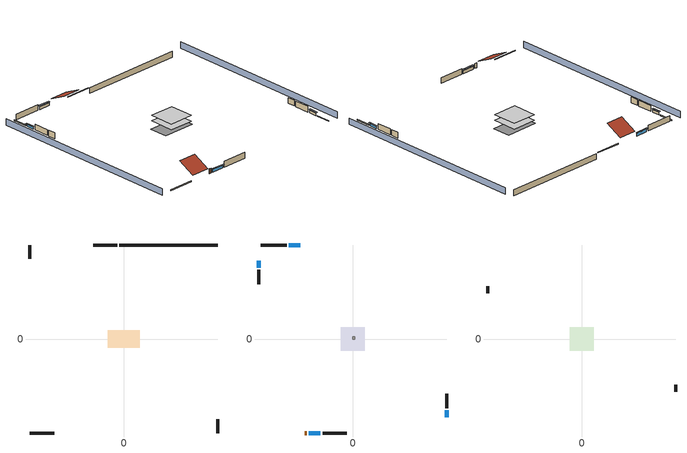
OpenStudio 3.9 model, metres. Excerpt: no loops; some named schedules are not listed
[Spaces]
basement - unconditioned 1
 floor foundation (Slab1 construction): -7.17,-3.98 -7.17,3.98 7.17,3.98 7.17,-3.98 z-2.13
 wall outside (RimJoist1 construction): -2.87,42.65 -13.9,42.65 z0.3:0.61
 wall outside (RimJoist2 construction): 42.65,-42.65 42.65,-36.52 z0.3:0.61
 wall outside (RimJoist3 construction): -42.65,-42.65 -31.61,-42.65 z0.3:0.61
 wall outside (RimJoist4 construction): -42.65,42.65 -42.65,36.52 z0.3:0.61
 wall foundation (FoundationWall1 construction): 42.65,42.65 -1.94,42.65 z-2.13:0.3
conditioned space 1
 floor to basement - unconditioned 1 (Floor1 construction): -5.34,-5.34 -5.34,5.34 5.34,5.34 5.34,-5.34 z0.3
 wall outside (Wall1 construction): -29.97,42.65 -41.72,42.65 z0.3:2.74
 wall outside (Wall2 construction): 42.65,-31.39 42.65,-24.86 z0.3:2.74
 wall outside (Wall3 construction): -13.7,-42.65 -2.72,-42.65 z0.3:2.74
 wall outside (Wall4 construction): -42.65,31.39 -42.65,24.86 z0.3:2.74
 wall outside (AdiabaticWallConstruction): -23.75,42.65 -29.04,42.65 / -19.92,-42.65 -14.63,-42.65 z0.3:1.49; 42.65,-35.59 42.65,-32.31 / -42.65,35.59 -42.65,32.31 z0.3:1.37
 wall outside (AdiabaticWallConstruction 1): -21.77,-42.65 -20.85,-42.65 z0.3:2.34
 window (WindowConstruction): -23.75,42.65 -29.04,42.65 z0.3:1.49
 window (WindowConstruction 1): 42.65,-35.59 42.65,-32.32 z0.3:1.37
 window (WindowConstruction 2): -19.92,-42.65 -14.63,-42.65 z0.3:1.49
 window (WindowConstruction 3): -42.65,35.59 -42.65,32.32 z0.3:1.37
 door (Door): -21.77,-42.65 -20.85,-42.65 z0.3:2.34
central ac and furnace airloop ret air space
 floor adiabatic (AdiabaticConst): 0,0 0,1 1,1 1,0 z0
 wall adiabatic (AdiabaticConst): 0,1 0,0 1,0 1,1 0,1 z0:1
 ceiling adiabatic (AdiabaticConst): 1,0 1,1 0,1 0,0 z1
attic - vented 1
 floor to conditioned space 1 (Floor2 construction Reversed): -5.34,-5.34 -5.34,5.34 5.34,5.34 5.34,-5.34 z2.74
 wall outside (Wall5 construction): 42.65,-23.93 42.65,-20.68 z0.3:2.74
 wall outside (Wall6 construction): -42.65,23.93 -42.65,20.68 z0.3:2.74
 roof outside (Roof1 construction): -22.82,42.65,2.74 -22.82,35.5,6.31 -14.83,35.5,6.31 -14.83,42.65,2.74
 roof outside (Roof2 construction): -22.7,-42.65,2.74 -22.7,-35.5,6.31 -30.68,-35.5,6.31 -30.68,-42.65,2.74
shading: -47.22,42.65 -47.22,-42.65 / 47.22,-42.65 47.22,42.65 z0:2.74; -29.34,42.65 -23.44,42.65 -23.44,43.25 -29.34,43.25 z1.8; 42.65,-32.01 42.65,-35.89 43.25,-35.89 43.25,-32.01 z1.68; -14.33,-42.65 -20.23,-42.65 -20.23,-43.25 -14.33,-43.25 z1.8; -42.65,32.01 -42.65,35.89 -43.25,35.89 -43.25,32.01 z1.68
[Site]
Portland Intl Arpt_OR: Latitude {deg}=45.59; Longitude {deg}=-122.6; Time Zone {hr}=-8; Elevation {m}=33; Terrain=Suburbs; Keep Site Location Information=Yes
[Site:GroundTemperature:Shallow]
10.2558, 8.96328, 8.85977, 9.47314, 11.9355, 14.3863, 16.5111, 17.8571, 17.9714, 16.8767, 14.8061, 12.4304
[Site:WaterMainsTemperature]
Calculation Method=Schedule; Temperature Schedule=mains temperature schedule
[Building]
Building 1
[Material] Roughness=Rough
Name | Thickness {m} | Conductivity {W/m-K} | Density {kg/m3} | Specific Heat {J/kg-K} | Thermal Absorptance | Solar Absorptance | Visible Absorptance
asphalt or fiberglass shingles | 0.00635 | 0.162714 | 1121.4 | 1465.45 | 0.9 | 0.85 | 0.85
roof rigid ins | 0.00281632 | 0.029427 | 32.04 | 1214.23 | 0.9 | 0.7 | 0.7
osb sheathing 0.5 in. | 0.0127 | 0.115458 | 512.64 | 1214.23 | 0.9 | 0.6 | 0.6
asbestos siding | 0.00635 | 0.60585 | 1899.972 | 1004.88 | 0.9 | 0.7 | 0.7
osb sheathing 0.5 in. 1 | 0.0127 | 0.115458 | 512.64 | 1214.23 | 0.9 | 0.7 | 0.7
wall stud and cavity | 0.1397 | 0.398917 | 139.0536 | 1170.24 | 0.9 | 0.7 | 0.7
gypsum board | 0.0127 | 0.160291 | 801 | 837.4 | 0.9 | 0.6 | 0.6
wall stud and cavity 1 | 0.1397 | 0.325315 | 139.0536 | 1170.24 | 0.9 | 0.6 | 0.6
rim joist stud and cavity | 0.0508 | 0.13335 | 50.32683 | 1063.81 | 0.9 | 0.6 | 0.6
floor stud and cavity | 0.1397 | 0.923637 | 92.3553 | 1139.71 | 0.9 | 0.7 | 0.7
osb sheathing 0.75 in. | 0.01905 | 0.115458 | 512.64 | 1214.23 | 0.9 | 0.7 | 0.7
floor covering | 0.0127 | 0.0433444 | 54.468 | 1339.84 | 0.9 | 0.6 | 0.6
ceiling loosefill ins | 0.254 | 0.0480833 | 16.02 | 1046.75 | 0.9 | 0.7 | 0.7
ceiling stud and cavity | 0.1397 | 0.104117 | 65.682 | 1177.47 | 0.9 | 0.7 | 0.7
concrete 8.0 in. | 0.2032 | 1.803125 | 2242.8 | 837.4 | 0.9 | 0.7 | 0.7
concrete 4.0 in. | 0.1016 | 1.803125 | 2242.8 | 837.4 | 0.9 | 0.7 | 0.7
wood siding; wood siding 1 | 0.0254 | 0.102417 | 544.68 | 1172.36
wall rigid ins | 0.512978 | 0.029427 | 32.04 | 1214.23 | 0.9 | 0.7 | 0.7
wall stud and cavity 2 | 0.0889 | 0.380278 | 52.3479 | 1209.89 | 0.9 | 0.7 | 0.7
door material | 0.04445 | 0.0612267 | 512.64 | 1214.23 | 0.9 | 0.7 | 0.7
wall stud and cavity 3 | 0.0889 | 0.391764 | 83.0341 | 1211.67 | 0.9 | 0.7 | 0.7
furniture material conditioned space 1; furniture material basement - unconditioned 1 | 0.1524 | 0.115458 | 640.8 | 1214.23 | 0.9 | 0.6 | 0.6
[Construction]
Roof1 construction; Roof2 construction: asphalt or fiberglass shingles, roof rigid ins, osb sheathing 0.5 in.
Wall1 construction; Wall2 construction; Wall3 construction; Wall4 construction: asbestos siding, osb sheathing 0.5 in. 1, wall stud and cavity, gypsum board
Wall5 construction; Wall6 construction: asbestos siding, osb sheathing 0.5 in. 1, wall stud and cavity 1
RimJoist1 construction; RimJoist2 construction; RimJoist3 construction; RimJoist4 construction: asbestos siding, rim joist stud and cavity
Floor1 construction: floor stud and cavity, osb sheathing 0.75 in., floor covering
Floor2 construction Reversed: gypsum board, ceiling stud and cavity, ceiling loosefill ins
FoundationWall1 construction: concrete 8.0 in.
Slab1 construction: concrete 4.0 in.
WindowConstruction; WindowConstruction 1; WindowConstruction 2; WindowConstruction 3: WindowMaterial
AdiabaticWallConstruction: wood siding, wall rigid ins, wall stud and cavity 2, gypsum board
Door: door material
AdiabaticWallConstruction 1: wood siding 1, wall rigid ins, wall stud and cavity 2, gypsum board
PartitionWallConstruction: gypsum board, wall stud and cavity 3, gypsum board
furniture construction conditioned space 1: furniture material conditioned space 1
furniture construction basement - unconditioned 1: furniture material basement - unconditioned 1
AdiabaticConst: Adiabatic
[WindowMaterial:SimpleGlazingSystem]
WindowMaterial: U-Factor {W/m2-K}=2.15764; Solar Heat Gain Coefficient=0.44
[Material:NoMass]
Adiabatic: Roughness=Rough; Thermal Resistance {m2-K/W}=176.1
[ThermalZone] Multiplier=1; Use Ideal Air Loads=No
Name | Volume {m3} | Thermostat
conditioned space | 278.185 | conditioned space temperature setpoint
attic - vented | 90.8252
basement - unconditioned | 278.185
central ac and furnace airloop ret air zone | 1
[Sizing:Zone] Zone Cooling Design Supply Air Temperature Input Method=SupplyAirTemperature; Zone Cooling Design Supply Air Temperature {C}=14; Zone Cooling Design Supply Air Temperature Difference {deltaC}=11.11; Zone Heating Design Supply Air Temperature Input Method=SupplyAirTemperature; Zone Heating Design Supply Air Temperature {C}=40; Zone Heating Design Supply Air Temperature Difference {deltaC}=11.11; Zone Cooling Design Supply Air Humidity Ratio {kg-H2O/kg-air}=0.0085; Zone Heating Design Supply Air Humidity Ratio {kg-H2O/kg-air}=0.008; Cooling Design Air Flow Method=DesignDay; Heating Design Air Flow Method=DesignDay; Account for Dedicated Outdoor Air System=No; Dedicated Outdoor Air System Control Strategy=NeutralSupplyAir; Dedicated Outdoor Air Low Setpoint Temperature for Design {C}=autosize; Dedicated Outdoor Air High Setpoint Temperature for Design {C}=autosize; Zone Load Sizing Method=Sensible Load Only No Latent Load; Zone Latent Cooling Design Supply Air Humidity Ratio Input Method=HumidityRatioDifference; Zone Cooling Design Supply Air Humidity Ratio Difference {kgWater/kgDryAir}=0.005; Zone Latent Heating Design Supply Air Humidity Ratio Input Method=HumidityRatioDifference; Zone Humidification Design Supply Air Humidity Ratio Difference {kgWater/kgDryAir}=0.005; Sizing Option=Coincident
attic - vented; basement - unconditioned; central ac and furnace airloop ret air zone
[Space]
Name | Thermal Zone | Volume {m3}
conditioned space 1 | conditioned space | 278.185
attic - vented 1 | attic - vented | 90.8252
basement - unconditioned 1 | basement - unconditioned | 278.185
central ac and furnace airloop ret air space | central ac and furnace airloop ret air zone
[ThermostatSetpoint:DualSetpoint]
conditioned space temperature setpoint: Heating Setpoint Temperature Schedule=heating setpoint; Cooling Setpoint Temperature Schedule=cooling setpoint; Temperature Difference Between Cutout And Setpoint {deltaC}=0
[Foundation:Kiva]
Foundation Kiva 1: Initial Indoor Air Temperature {C}=9.52053; Wall Height Above Grade {m}=0.3048; Wall Depth Below Slab {m}=0.2032
[Foundation:Kiva:Settings]
Soil Conductivity {W/m-K}=1.3848; Soil Density {kg/m3}=1842.3; Soil Specific Heat {J/kg-K}=418.7; Ground Solar Absorptivity=0.9; Ground Thermal Absorptivity=0.9; Ground Surface Roughness {m}=0.03; Far-Field Width {m}=40; Deep-Ground Boundary Condition=ZeroFlux; Deep-Ground Depth {m}=40; Minimum Cell Dimension {m}=0.2; Maximum Cell Growth Coefficient=3; Simulation Timestep=Timestep
[SurfaceProperty:ExposedFoundationPerimeter]
Slab1: Exposed Perimeter Calculation Method=TotalExposedPerimeter; Total Exposed Perimeter {m}=44.58462
[SurfaceProperty:IncidentSolarMultiplier] Incident Solar Multiplier=1; Incident Solar Multiplier Schedule=trans schedule winter=0.85 summer=0.7
Window1; Window2; Window3; Window4
[InternalMass:Definition] Design Level Calculation Method=SurfaceArea
Name | Construction | Surface Area {m2}
partition wall mass | PartitionWallConstruction | 114.085
furniture mass conditioned space 1 | furniture construction conditioned space 1 | 45.63397
furniture mass basement - unconditioned 1 | furniture construction basement - unconditioned 1 | 45.62618
[InternalMass] Multiplier=1
Name | Internal Mass Definition | Space or SpaceType
partition wall mass | partition wall mass | conditioned space 1
furniture mass conditioned space 1 | furniture mass conditioned space 1 | conditioned space 1
furniture mass basement - unconditioned 1 | furniture mass basement - unconditioned 1 | basement - unconditioned 1
[Fan:SystemModel]
central ac and furnace supply fan: Availability Schedule=Always On Discrete; Design Maximum Air Flow Rate {m3/s}=0.353489; Speed Control Method=Discrete; Electric Power Minimum Flow Rate Fraction=0.2; Design Pressure Rise {Pa}=500; Motor Efficiency=1; Motor In Air Stream Fraction=1; Design Electric Power Consumption {W}=autosize; Design Power Sizing Method=PowerPerFlow; Electric Power Per Unit Flow Rate {W/(m3/s)}=1059.44; Electric Power Per Unit Flow Rate Per Unit Pressure {W-s/m3-Pa}=1.66667; Fan Total Efficiency=0.7; Motor Loss Radiative Fraction=0; Speed Flow Fraction 1=0.98131; Speed Electric Power Fraction 1=0.94497; Speed Flow Fraction 2=1; Speed Electric Power Fraction 2=1
[EnergyManagementSystem:Sensor]
Name | Output Variable or Output Meter Index Key | Output Variable or Output Meter
central_ac_and_furnace_supply_fan_s; central_ac_and_furnace_supply_fan_s_1 | central ac and furnace supply fan | Fan Electricity Energy
water_heater_T_set | water heater setpoint | Schedule Value
fridge_tin_s_1 | basement - unconditioned | Zone Mean Air Temperature
out_pb_s |  | Site Outdoor Air Barometric Pressure
out_wt_s |  | Site Outdoor Air Humidity Ratio
site_vw_s |  | Site Wind Speed
cool_season | cooling season schedule | Schedule Value
central_ac_and_furnace_airloop_Fan_RTF_s | central ac and furnace supply fan | Fan Runtime Fraction Speed 1
central_ac_and_furnace_airloop_Fan_RTF_s_1 | central ac and furnace supply fan | Fan Runtime Fraction Speed 2
central_ac_and_furnace_airloop_AH_MFR_s | Node 6 | System Node Mass Flow Rate
central_ac_and_furnace_airloop_AH_VFR_s | Node 6 | System Node Current Density Volume Flow Rate
central_ac_and_furnace_airloop_AH_Tout_s | Node 6 | System Node Temperature
central_ac_and_furnace_airloop_AH_Wout_s | Node 6 | System Node Humidity Ratio
central_ac_and_furnace_airloop_RA_T_s | Node 9 | System Node Temperature
central_ac_and_furnace_airloop_Ra_W_s | Node 9 | System Node Humidity Ratio
central_ac_and_furnace_airloop_0_DZ_T_s | basement - unconditioned | Zone Air Temperature
central_ac_and_furnace_airloop_0_DZ_W_s | basement - unconditioned | Zone Mean Air Humidity Ratio
natural_vent_s | natural vent schedule | Schedule Value
htg_sp_s | heating setpoint | Schedule Value
clg_sp_s | cooling setpoint | Schedule Value
mech_vent_range_fan_0_sch_s | mech vent range fan 0 schedule | Schedule Value
mech_vent_bath_fan_0_sch_s | mech vent bath fan 0 schedule | Schedule Value
clothes_dryer_exhaust_0_sch_s | clothes_dryer | Schedule Value
htg_load_cond |  | Heating:EnergyTransfer:Zone:CONDITIONED SPACE
clg_load_cond |  | Cooling:EnergyTransfer:Zone:CONDITIONED SPACE
htg_load_duct |  | Heating:EnergyTransfer:Zone:CENTRAL AC AND FURNACE AIRLOOP RET AIR ZONE
clg_load_duct |  | Cooling:EnergyTransfer:Zone:CENTRAL AC AND FURNACE AIRLOOP RET AIR ZONE
s_conv | Floor1 | Surface Inside Face Convection Heat Gain Energy
s_ig | Floor1 | Surface Inside Face Internal Gains Radiation Heat Gain Energy
s_sol | Floor1 | Surface Inside Face Solar Radiation Heat Gain Energy
s_lgt | Floor1 | Surface Inside Face Lights Radiation Heat Gain Energy
s_surf | Floor1 | Surface Inside Face Net Surface Thermal Radiation Heat Gain Energy
s_conv_1 | Floor2 | Surface Inside Face Convection Heat Gain Energy
s_ig_1 | Floor2 | Surface Inside Face Internal Gains Radiation Heat Gain Energy
s_sol_1 | Floor2 | Surface Inside Face Solar Radiation Heat Gain Energy
s_lgt_1 | Floor2 | Surface Inside Face Lights Radiation Heat Gain Energy
s_surf_1 | Floor2 | Surface Inside Face Net Surface Thermal Radiation Heat Gain Energy
ss_sol | Door1 | Surface Inside Face Solar Radiation Heat Gain Energy
ss_lgt | Door1 | Surface Inside Face Lights Radiation Heat Gain Energy
ss_conv | Door1 | Surface Inside Face Convection Heat Gain Energy
ss_ig | Door1 | Surface Inside Face Internal Gains Radiation Heat Gain Energy
ss_surf | Door1 | Surface Inside Face Net Surface Thermal Radiation Heat Gain Energy
ss_conv_1 | Window1 | Surface Inside Face Convection Heat Gain Energy
ss_ig_1 | Window1 | Surface Inside Face Internal Gains Radiation Heat Gain Energy
ss_surf_1 | Window1 | Surface Inside Face Net Surface Thermal Radiation Heat Gain Energy
ss_trans_in | Window1 | Surface Window Transmitted Solar Radiation Rate
ss_back_out | Window1 | Surface Window Shortwave from Zone Back Out Window Heat Transfer Rate
ss_trans_out | Window1 | Surface Inside Face Initial Transmitted Diffuse Transmitted Out Window Solar Radiation Rate
ss_conv_2 | Window2 | Surface Inside Face Convection Heat Gain Energy
ss_ig_2 | Window2 | Surface Inside Face Internal Gains Radiation Heat Gain Energy
ss_surf_2 | Window2 | Surface Inside Face Net Surface Thermal Radiation Heat Gain Energy
ss_trans_in_1 | Window2 | Surface Window Transmitted Solar Radiation Rate
ss_back_out_1 | Window2 | Surface Window Shortwave from Zone Back Out Window Heat Transfer Rate
ss_trans_out_1 | Window2 | Surface Inside Face Initial Transmitted Diffuse Transmitted Out Window Solar Radiation Rate
ss_conv_3 | Window3 | Surface Inside Face Convection Heat Gain Energy
ss_ig_3 | Window3 | Surface Inside Face Internal Gains Radiation Heat Gain Energy
ss_surf_3 | Window3 | Surface Inside Face Net Surface Thermal Radiation Heat Gain Energy
ss_trans_in_2 | Window3 | Surface Window Transmitted Solar Radiation Rate
ss_back_out_2 | Window3 | Surface Window Shortwave from Zone Back Out Window Heat Transfer Rate
ss_trans_out_2 | Window3 | Surface Inside Face Initial Transmitted Diffuse Transmitted Out Window Solar Radiation Rate
ss_conv_4 | Window4 | Surface Inside Face Convection Heat Gain Energy
ss_ig_4 | Window4 | Surface Inside Face Internal Gains Radiation Heat Gain Energy
ss_surf_4 | Window4 | Surface Inside Face Net Surface Thermal Radiation Heat Gain Energy
ss_trans_in_3 | Window4 | Surface Window Transmitted Solar Radiation Rate
ss_back_out_3 | Window4 | Surface Window Shortwave from Zone Back Out Window Heat Transfer Rate
ss_trans_out_3 | Window4 | Surface Inside Face Initial Transmitted Diffuse Transmitted Out Window Solar Radiation Rate
s_conv_2 | Wall1 | Surface Inside Face Convection Heat Gain Energy
s_ig_2 | Wall1 | Surface Inside Face Internal Gains Radiation Heat Gain Energy
s_sol_2 | Wall1 | Surface Inside Face Solar Radiation Heat Gain Energy
s_lgt_2 | Wall1 | Surface Inside Face Lights Radiation Heat Gain Energy
s_surf_2 | Wall1 | Surface Inside Face Net Surface Thermal Radiation Heat Gain Energy
s_conv_3 | Wall2 | Surface Inside Face Convection Heat Gain Energy
s_ig_3 | Wall2 | Surface Inside Face Internal Gains Radiation Heat Gain Energy
s_sol_3 | Wall2 | Surface Inside Face Solar Radiation Heat Gain Energy
s_lgt_3 | Wall2 | Surface Inside Face Lights Radiation Heat Gain Energy
s_surf_3 | Wall2 | Surface Inside Face Net Surface Thermal Radiation Heat Gain Energy
s_conv_4 | Wall3 | Surface Inside Face Convection Heat Gain Energy
s_ig_4 | Wall3 | Surface Inside Face Internal Gains Radiation Heat Gain Energy
s_sol_4 | Wall3 | Surface Inside Face Solar Radiation Heat Gain Energy
s_lgt_4 | Wall3 | Surface Inside Face Lights Radiation Heat Gain Energy
s_surf_4 | Wall3 | Surface Inside Face Net Surface Thermal Radiation Heat Gain Energy
s_conv_5 | Wall4 | Surface Inside Face Convection Heat Gain Energy
s_ig_5 | Wall4 | Surface Inside Face Internal Gains Radiation Heat Gain Energy
s_sol_5 | Wall4 | Surface Inside Face Solar Radiation Heat Gain Energy
s_lgt_5 | Wall4 | Surface Inside Face Lights Radiation Heat Gain Energy
s_surf_5 | Wall4 | Surface Inside Face Net Surface Thermal Radiation Heat Gain Energy
im_conv | furniture mass conditioned space 1 | Surface Inside Face Convection Heat Gain Energy
im_ig | furniture mass conditioned space 1 | Surface Inside Face Internal Gains Radiation Heat Gain Energy
im_sol | furniture mass conditioned space 1 | Surface Inside Face Solar Radiation Heat Gain Energy
im_lgt | furniture mass conditioned space 1 | Surface Inside Face Lights Radiation Heat Gain Energy
im_surf | furniture mass conditioned space 1 | Surface Inside Face Net Surface Thermal Radiation Heat Gain Energy
[ElectricEquipment:Definition] Design Level Calculation Method=EquipmentLevel
Name | Design Level {W} | Fraction Latent | Fraction Radiant | Fraction Lost
ceiling fan | 18.3294 | 0 | 0.558 | 0
clothes washer | 899.83 | 0.03 | 0.162 | 0.7
clothes dryer | 7849.83 | 0.015 | 0.081 | 0.85
dishwasher | 846.803 | 0.3 | 0.18 | 0.4
fridge | 57.5342 | 0 | 0.6 | 0
fridge 2 | 80.4475 | 0 | 0.6 | 0
freezer | 194.914 | 0 | 0.6 | 0
cooking range | 101.889 | 0.16 | 0.384 | 0.2
misc tv | 723.875 | 0 | 0.6 | 0
misc plug loads | 582.203 | 0.021 | 0.558 | 0.049
whole house fan; mech vent house fan | 0 | 0 | 0 | 1
mech vent house fan cfis | 0 | 0 | 0 | 0
mech vent range fan 0 | 30 | 0 | 0 | 1
mech vent bath fan 0 | 15 | 0 | 0 | 1
[ElectricEquipment]
Name | Electric Equipment Definition | Space or SpaceType | Schedule
ceiling fan | ceiling fan | conditioned space 1 | ceiling_fan
clothes washer | clothes washer | conditioned space 1 | clothes_washer
clothes dryer | clothes dryer | conditioned space 1 | clothes_dryer
dishwasher | dishwasher | conditioned space 1 | dishwasher
fridge | fridge | conditioned space 1 | fridge schedule
fridge 1 | fridge 2 | basement - unconditioned 1 | fridge schedule 1
freezer | freezer | basement - unconditioned 1 | freezer schedule
cooking range | cooking range | conditioned space 1 | cooking_range
misc tv | misc tv | conditioned space 1 | plug_loads_tv
misc plug loads | misc plug loads | conditioned space 1 | plug_loads_other
whole house fan | whole house fan | conditioned space 1 | Always On Discrete
mech vent house fan | mech vent house fan | conditioned space 1 | mech vent house fan schedule
mech vent house fan cfis | mech vent house fan cfis | conditioned space 1 | mech vent house fan cfis schedule
mech vent range fan 0 | mech vent range fan 0 | conditioned space 1 | mech vent range fan 0 schedule
mech vent bath fan 0 | mech vent bath fan 0 | conditioned space 1 | mech vent bath fan 0 schedule
[OtherEquipment:Definition] Design Level Calculation Method=EquipmentLevel
Name | Design Level {W} | Fraction Latent | Fraction Radiant | Fraction Lost
water heater sens; central ac and furnace airloop_0 SupSensLkToCond; central ac and furnace airloop_0 SupCondToLv; central ac and furnace airloop_0 RetCondToRP; central ac and furnace airloop_0 RetSensLkToRP; central ac and furnace airloop_0 SupCondToDZ; central ac and furnace airloop_0 RetCondToDZ; central ac and furnace airloop_0 SupSensLkToDZ; mech vent house fan sensible load | 0 | 0 | 0 | 0
water heater lat; central ac and furnace airloop_0 SupLatLkToCond; central ac and furnace airloop_0 RetLatLkToRP; central ac and furnace airloop_0 SupLatLkToDZ; mech vent house fan latent load | 0 | 1 | 0 | 0
water heater energy adjustment1 | 0.01 | 0 | 0 | 1
clothes dryer 2 | 0 | 0.015 | 0.081 | 0.85
cooking range 2 | 2986.07 | 0.16 | 0.384 | 0.2
general water use sensible | -43.4886 | 0 | 0.6 | 0
general water use latent | 44.1266 | 1 | 0 | 0
[OtherEquipment]
Name | Other Equipment Definition | Space or SpaceType | Schedule | Fuel Type
water heater sens | water heater sens | conditioned space 1 | Always On Discrete
water heater lat | water heater lat | conditioned space 1 | Always On Discrete
water heater energy adjustment1 | water heater energy adjustment1 | conditioned space 1 | Always On Discrete | Electricity
clothes dryer 1 | clothes dryer 2 | conditioned space 1 | clothes_dryer | Electricity
cooking range 1 | cooking range 2 | conditioned space 1 | cooking_range | NaturalGas
general water use sensible | general water use sensible | conditioned space 1 | general water use schedule
general water use latent | general water use latent | conditioned space 1 | general water use schedule
central ac and furnace airloop_0 SupSensLkToCond | central ac and furnace airloop_0 SupSensLkToCond | conditioned space 1 | Always On Discrete
central ac and furnace airloop_0 SupLatLkToCond | central ac and furnace airloop_0 SupLatLkToCond | conditioned space 1 | Always On Discrete
central ac and furnace airloop_0 SupCondToLv | central ac and furnace airloop_0 SupCondToLv | conditioned space 1 | Always On Discrete
central ac and furnace airloop_0 RetCondToRP | central ac and furnace airloop_0 RetCondToRP | central ac and furnace airloop ret air space | Always On Discrete
central ac and furnace airloop_0 RetSensLkToRP | central ac and furnace airloop_0 RetSensLkToRP | central ac and furnace airloop ret air space | Always On Discrete
central ac and furnace airloop_0 RetLatLkToRP | central ac and furnace airloop_0 RetLatLkToRP | central ac and furnace airloop ret air space | Always On Discrete
central ac and furnace airloop_0 SupCondToDZ | central ac and furnace airloop_0 SupCondToDZ | basement - unconditioned 1 | Always On Discrete
central ac and furnace airloop_0 RetCondToDZ | central ac and furnace airloop_0 RetCondToDZ | basement - unconditioned 1 | Always On Discrete
central ac and furnace airloop_0 SupSensLkToDZ | central ac and furnace airloop_0 SupSensLkToDZ | basement - unconditioned 1 | Always On Discrete
central ac and furnace airloop_0 SupLatLkToDZ | central ac and furnace airloop_0 SupLatLkToDZ | basement - unconditioned 1 | Always On Discrete
mech vent house fan sensible load | mech vent house fan sensible load | conditioned space 1 | Always On Discrete
mech vent house fan latent load | mech vent house fan latent load | conditioned space 1 | Always On Discrete
[WaterUse:Equipment:Definition]
Name | Peak Flow Rate {m3/s}
clothes washer | 1.38551e-05
dishwasher | 7.55012e-06
[Lights:Definition]
interior lighting: Design Level Calculation Method=LightingLevel; Lighting Level {W}=234.181; Fraction Radiant=0.6; Fraction Visible=0.2; Return Air Fraction=0
[Lights]
interior lighting: Lights Definition=interior lighting; Space or SpaceType=conditioned space 1; Schedule=lighting_interior; Fraction Replaceable=1
[Exterior:Lights:Definition]
exterior lighting: Design Level {W}=9.28603
[Exterior:Lights]
exterior lighting: Exterior Lights Definition=exterior lighting; Schedule=exterior lighting schedule
[People:Definition]
occupants: Number of People Calculation Method=People; Number of People {people}=2; Fraction Radiant=0.314171; Sensible Heat Fraction=0.56303; Carbon Dioxide Generation Rate {m3/s-W}=0; Enable ASHRAE 55 Comfort Warnings=No; Mean Radiant Temperature Calculation Type=EnclosureAveraged
[People]
occupants: People Definition=occupants; Space or SpaceType=conditioned space 1; Number of People Schedule=occupants; Activity Level Schedule=occupants activity schedule; Multiplier=1
[ZoneMixing] Schedule=Always On Continuous; Design Flow Rate Calculation Method=Flow/Zone; Design Flow Rate {m3/s}=0
Name | Zone or Space | Source Zone or Space
central ac and furnace airloop_0 ZoneMixDZToCond mix | conditioned space | basement - unconditioned
central ac and furnace airloop_0 ZoneMixCondToDZ mix | basement - unconditioned | conditioned space
whole house fan mix | attic - vented | conditioned space
[SpaceInfiltration:DesignFlowRate] Schedule=Always On Discrete
Name | Space or SpaceType | Design Flow Rate Calculation Method | Design Flow Rate {m3/s} | Air Changes per Hour {1/hr} | Constant Term Coefficient | Temperature Term Coefficient | Velocity Term Coefficient | Velocity Squared Term Coefficient
natural vent flow; whole house fan flow; infil flow | conditioned space 1 | Flow/Space | 0
infil basement - unconditioned 1 | basement - unconditioned 1 | AirChanges/Hour |  | 0.1 | 1 | 0 | 0 | 0
basement_unconditioned 1 duct leakage imbalance infil flow | basement - unconditioned 1 | Flow/Space | 0
[SpaceInfiltration:EffectiveLeakageArea]
infil attic - vented 1: Space or SpaceType=attic - vented 1; Schedule=Always On Discrete; Effective Air Leakage Area {cm2}=3802.45; Stack Coefficient=0.000166082; Wind Coefficient=3.54531e-05
